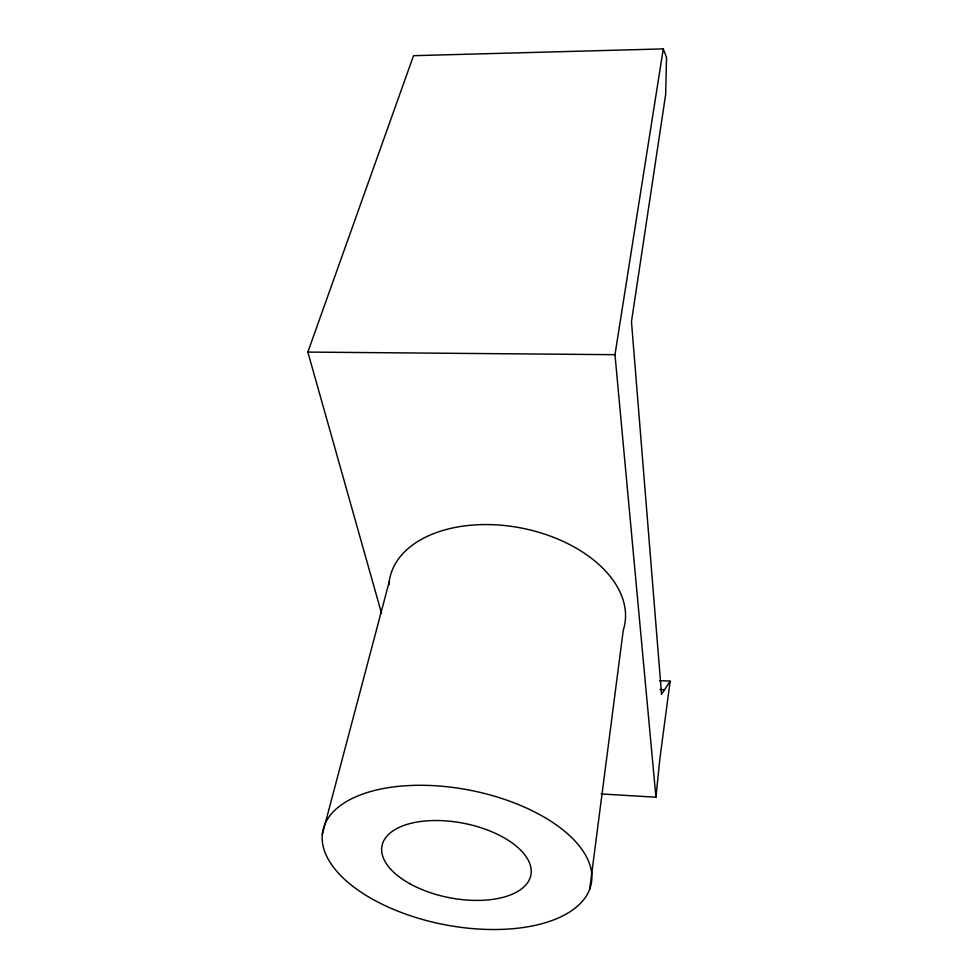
<?xml version="1.0" encoding="UTF-8"?>
<svg xmlns="http://www.w3.org/2000/svg" width="978" height="978" viewBox="0 0 978 978"><rect width="100%" height="100%" fill="white"/><g stroke="black" fill="none" stroke-linecap="round" stroke-linejoin="round"><path stroke-width="1.47" d="M601.25 793.94L655.945 797.217L659.905 758.488L670.15 681.128L659.478 680.639M589.71 889.112A136.773 68.423 11.1 0 0 411.652 785.444A136.773 68.423 11.1 0 0 369.721 897.584A136.773 68.423 11.1 0 0 589.71 889.112L623.267 630.138A119.707 75 11.1 0 0 521.225 528.01A119.707 75 11.1 0 0 388.938 584.71M655.945 797.217L614.979 354.684L663.28 48.9L413.535 55.685L307.85 352.08L381.542 613.365M322.312 834.466L389.22 581.714M670.15 681.128L661.556 694.319L631.47 321.591L665.676 94.34L666.544 57.592L663.28 48.9M307.85 352.08L614.979 354.684M659.979 689.539L664.527 689.747M409.721 883.672A75.868 37.898 11.1 0 0 530.406 876.985A75.868 37.898 11.1 0 0 429.208 820.701A75.868 37.898 11.1 0 0 409.721 883.672"/></g></svg>
